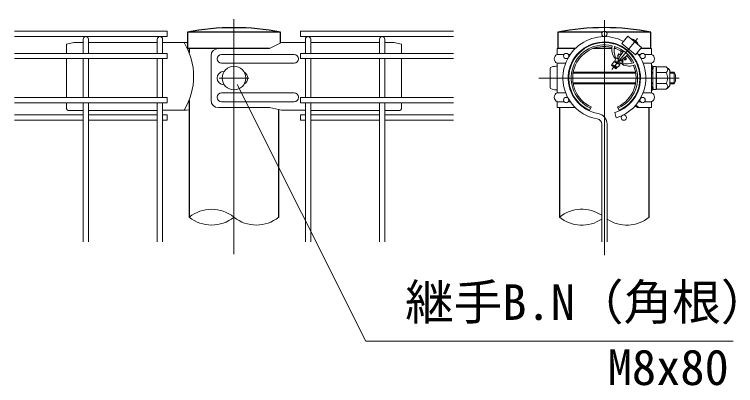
# Model space of a CAD drawing. Units: millimetres, scale not verified. Extents: x -4200 to 4200, y -2970 to 2970.
# Drawn here: x 2035 to 3009, y 1194 to 1696 of the extents above; entities that cross this region are included whole.
import ezdxf
from ezdxf.enums import TextEntityAlignment as Align

# ---------------------------------------------------------------- set-up
doc = ezdxf.new("R2010")
doc.units = ezdxf.units.MM
doc.header["$LTSCALE"] = 10
doc.linetypes.add('USER1', pattern=[50.8, 31.75, -6.35, 6.35, -6.35])
for name, color, linetype, lineweight in [('0-4_D-STR1', 1, 'Continuous', 25), ('0-5_D-BMK', 2, 'USER1', 13), ('0-6_D-STR-DIM', 7, 'Continuous', 13), ('0-9_D-STR3', 3, 'Continuous', 13), ('0-A_D-STR-TXT', 7, 'Continuous', 13), ('0-B_D-STR2', 7, 'Continuous', 13)]:
    doc.layers.add(name, color=color, linetype=linetype, lineweight=lineweight)
doc.styles.add('ＭＳ ゴシック', font='')
doc.styles.get('ＭＳ ゴシック').set_extended_font_data('MS Gothic')

msp = doc.modelspace()

# ---------------------------------------------------------------- linework, layer by layer
at = {"layer": '0-4_D-STR1'}
for p, q in [((2394.59, 1671.53), (2268.79, 1671.53)), ((2268.79, 1671.53), (2268.79, 1649.53)), ((2394.59, 1656.86), (2394.59, 1671.53)), ((2829.01, 1671.53), (2768.79, 1671.53)), ((2768.79, 1671.53), (2768.79, 1649.53)), ((2894.59, 1671.53), (2834.38, 1671.53)), ((2894.59, 1649.53), (2894.59, 1671.53)), ((2379.66, 1649.53), (2268.79, 1649.53)), ((2271.19, 1649.53), (2271.19, 1643.72)), ((2792.5, 1649.53), (2768.79, 1649.53)), ((2805.16, 1649.53), (2803.74, 1649.53)), ((2841.61, 1649.53), (2816.47, 1649.53)), ((2846.92, 1649.53), (2845.01, 1649.53)), ((2894.59, 1649.53), (2880.92, 1649.53)), ((2271.19, 1579.78), (2271.19, 1421.53)), ((2771.19, 1569.53), (2771.19, 1421.53)), ((2892.19, 1421.53), (2892.19, 1569.59)), ((2392.19, 1421.53), (2392.19, 1566.76))]:
    msp.add_line(p, q, dxfattribs=at)
for centre, radius, start, end in [((2331.69, 1349.07), 328.53, 78.96219, 101.03781), ((2831.69, 1352.67), 325, 78.84081, 101.15919)]:
    msp.add_arc(centre, radius, start, end, dxfattribs=at)
at = {"layer": '0-5_D-BMK'}
for p, q in [((2331.69, 1371.65), (2331.69, 1695.53)), ((2831.69, 1370.41), (2831.69, 1695.53)), ((2876.51, 1662.94), (2841.56, 1621.29)), ((2311.69, 1609.53), (2351.69, 1609.53)), ((2932.79, 1609.53), (2743.37, 1609.53))]:
    msp.add_line(p, q, dxfattribs=at)
at = {"layer": '0-6_D-STR-DIM'}
for centre, start, end in [((2301.44, 1384.21), 50.97549, 129.02451), ((2801.44, 1384.21), 56.30864, 129.02451), ((2301.44, 1458.85), 230.97549, 309.02451), ((2361.94, 1458.85), 230.97549, 309.02451), ((2801.44, 1458.85), 230.97549, 303.69136), ((2861.94, 1458.85), 236.30864, 309.02451)]:
    msp.add_arc(centre, 48.04, start, end, dxfattribs=at)
at = {"layer": '0-9_D-STR3'}
for p, q in [((2863.51, 1666.12), (2855.15, 1656.16)), ((2115.69, 1657.53), (2105.69, 1655.53)), ((2105.69, 1655.53), (2105.69, 1642.93)), ((2115.69, 1657.53), (2128.09, 1657.53)), ((2135.29, 1657.53), (2228.09, 1657.53)), ((2235.29, 1657.53), (2267.44, 1657.53)), ((2267.44, 1657.53), (2268.79, 1656.86)), ((2395.94, 1657.53), (2379.66, 1649.53)), ((2428.09, 1657.53), (2395.94, 1657.53)), ((2528.09, 1657.53), (2435.29, 1657.53)), ((2547.69, 1657.53), (2535.29, 1657.53)), ((2547.69, 1657.53), (2557.69, 1655.53)), ((2557.69, 1655.53), (2557.69, 1642.93)), ((2855.15, 1656.16), (2873.54, 1640.73)), ((2868.25, 1662.6), (2868.12, 1662.25)), ((2379.66, 1649.53), (2310.72, 1649.53)), ((2792.5, 1649.53), (2767.99, 1649.53)), ((2767.99, 1641.53), (2767.99, 1649.53)), ((2803.74, 1649.53), (2805.16, 1649.53)), ((2854.1, 1645.99), (2854.1, 1641.66)), ((2857.84, 1650.74), (2857.83, 1649.79)), ((2877.61, 1654.74), (2877.28, 1654.56)), ((2895.39, 1649.53), (2880.92, 1649.53)), ((2895.39, 1649.53), (2895.39, 1643.98)), ((2895.39, 1641.53), (2895.39, 1649.53)), ((2105.69, 1635.73), (2105.69, 1583.33)), ((2300.72, 1639.53), (2300.72, 1579.53)), ((2412.87, 1641.53), (2314.87, 1641.53)), ((2557.69, 1635.73), (2557.69, 1583.33)), ((2767.99, 1641.53), (2777.23, 1641.53)), ((2782.93, 1641.53), (2785.74, 1641.53)), ((2847.81, 1636.65), (2845.65, 1633.41)), ((2846.55, 1636.57), (2845.86, 1636.27)), ((2850.92, 1634.74), (2847.76, 1636.51)), ((2851.21, 1635.37), (2849.38, 1636.14)), ((2851.49, 1635.96), (2849.81, 1636.66)), ((2849.83, 1639.9), (2849.82, 1636.67)), ((2849.83, 1639.9), (2851.37, 1642.21)), ((2852.8, 1638.49), (2850.07, 1640.02)), ((2853.85, 1640.34), (2851.35, 1641.96)), ((2854.24, 1641), (2851.37, 1642.21)), ((2854.03, 1641.69), (2853.66, 1641.25)), ((2854.53, 1641.48), (2854.1, 1641.66)), ((2860.16, 1634.35), (2857.3, 1635.95)), ((2861.27, 1635.54), (2858.74, 1637.17)), ((2860.6, 1638.33), (2860.21, 1638.5)), ((2860.99, 1638.79), (2860.38, 1638.07)), ((2860.38, 1638.07), (2861.35, 1635.47)), ((2860.99, 1638.79), (2860.66, 1638.92)), ((2862.64, 1639.09), (2861, 1638.81)), ((2866.32, 1643.91), (2865.4, 1643.71)), ((2880.46, 1641.53), (2877.65, 1641.53)), ((2895.39, 1641.53), (2886.16, 1641.53)), ((2412.87, 1629.53), (2314.87, 1629.53)), ((2767.99, 1589.53), (2767.99, 1629.53)), ((2767.99, 1629.53), (2779.39, 1629.53)), ((2841.77, 1627.66), (2841.13, 1626.84)), ((2847.01, 1621.86), (2841.14, 1626.78)), ((2848.43, 1623.97), (2841.56, 1626.83)), ((2841.57, 1627.37), (2841.77, 1627.66)), ((2841.57, 1627.37), (2841.57, 1626.84)), ((2841.77, 1627.66), (2844.45, 1631.67)), ((2849.48, 1624.54), (2841.8, 1627.64)), ((2848.05, 1623.51), (2842.03, 1626.04)), ((2852.39, 1627.35), (2844.33, 1631.32)), ((2852.17, 1628.42), (2844.45, 1631.67)), ((2845.64, 1631.69), (2845.32, 1631.3)), ((2845.64, 1631.69), (2845.65, 1633.41)), ((2852.56, 1628.88), (2845.69, 1631.74)), ((2854.51, 1629.48), (2845.97, 1633.41)), ((2850.21, 1633.15), (2851.74, 1631.87)), ((2852.67, 1627.23), (2850.66, 1625.33)), ((2854.77, 1629.22), (2852.66, 1628.86)), ((2856.83, 1631.44), (2853.69, 1633.2)), ((2856.31, 1633.22), (2854.68, 1633.91)), ((2857.01, 1631.35), (2854.77, 1629.22)), ((2856.68, 1633.8), (2855.3, 1634.37)), ((2855.74, 1628.86), (2855.57, 1628.13)), ((2856.73, 1633.71), (2856.31, 1633.22)), ((2856.31, 1633.22), (2857.01, 1631.35)), ((2860.11, 1634.29), (2856.73, 1633.71)), ((2860.11, 1634.29), (2861.35, 1635.47)), ((2895.39, 1629.53), (2884, 1629.53)), ((2895.39, 1589.53), (2895.39, 1629.53)), ((2895.39, 1626.53), (2895.39, 1623.65)), ((2896.39, 1626.53), (2895.39, 1626.53)), ((2896.39, 1626.53), (2896.39, 1623.65)), ((2758.39, 1622.53), (2758.39, 1596.53)), ((2767.99, 1625.53), (2767.99, 1624.36)), ((2789.41, 1616.18), (2873.97, 1616.18)), ((2789.65, 1617.53), (2873.74, 1617.53)), ((2847.01, 1621.86), (2848.32, 1623.11)), ((2848.17, 1623.52), (2848.32, 1623.11)), ((2848.59, 1624.01), (2848.22, 1623.58)), ((2849.43, 1624.16), (2848.59, 1624.01)), ((2849.43, 1624.16), (2850.66, 1625.33)), ((2895.39, 1617.53), (2896.99, 1617.53)), ((2895.39, 1616.18), (2896.99, 1616.18)), ((2895.77, 1622.49), (2897.21, 1620.47)), ((2896.58, 1623.07), (2897.41, 1621.91)), ((2896.99, 1618.53), (2897.77, 1624.85)), ((2896.99, 1618.53), (2896.99, 1600.53)), ((2901.3, 1625.03), (2897.97, 1625.03)), ((2901.39, 1609.53), (2901.39, 1624.98)), ((2914.98, 1617.04), (2901.39, 1617.04)), ((2901.59, 1624.54), (2901.5, 1624.88)), ((2914.98, 1624.54), (2901.59, 1624.54)), ((2919.99, 1619.53), (2919.99, 1599.53)), ((2919.99, 1617.53), (2925.99, 1617.53)), ((2919.99, 1616.18), (2926.64, 1616.18)), ((2925.99, 1617.53), (2925.99, 1601.53)), ((2901.39, 1609.53), (2901.39, 1594.08)), ((2789.41, 1602.88), (2873.97, 1602.88)), ((2789.65, 1601.53), (2873.74, 1601.53)), ((2895.39, 1602.88), (2896.99, 1602.88)), ((2895.39, 1601.53), (2896.99, 1601.53)), ((2895.77, 1596.57), (2897.21, 1598.59)), ((2896.58, 1595.99), (2897.41, 1597.15)), ((2896.99, 1600.53), (2897.77, 1594.21)), ((2914.98, 1602.02), (2901.39, 1602.02)), ((2919.99, 1602.88), (2926.64, 1602.88)), ((2919.99, 1601.53), (2925.99, 1601.53)), ((2412.87, 1589.53), (2314.87, 1589.53)), ((2767.99, 1589.53), (2767.99, 1594.7)), ((2767.99, 1594.7), (2767.99, 1593.53)), ((2767.99, 1589.53), (2779.39, 1589.53)), ((2895.39, 1589.53), (2884, 1589.53)), ((2895.39, 1595.41), (2895.39, 1592.53)), ((2895.39, 1594.7), (2895.39, 1589.53)), ((2901.26, 1594.03), (2897.97, 1594.03)), ((2914.98, 1594.52), (2901.59, 1594.52)), ((2412.87, 1577.53), (2314.87, 1577.53)), ((2767.99, 1569.53), (2767.99, 1577.53)), ((2767.99, 1577.53), (2777.23, 1577.53)), ((2782.93, 1577.53), (2785.74, 1577.53)), ((2782.95, 1581.9), (2782.95, 1581.95)), ((2880.46, 1577.53), (2877.65, 1577.53)), ((2895.39, 1577.53), (2886.16, 1577.53)), ((2895.39, 1569.53), (2895.39, 1577.53)), ((2105.69, 1576.13), (2105.69, 1567.89)), ((2379.66, 1569.53), (2310.72, 1569.53)), ((2379.66, 1569.53), (2395.94, 1565.93)), ((2557.69, 1576.13), (2557.69, 1567.89)), ((2767.99, 1569.53), (2792.5, 1569.53)), ((2803.74, 1569.53), (2805.16, 1569.53)), ((2811.69, 1565.89), (2813.86, 1570.62)), ((2851.69, 1565.89), (2849.53, 1570.62)), ((2895.39, 1569.53), (2877.48, 1569.53)), ((2895.39, 1569.53), (2893.64, 1569.53)), ((2895.39, 1575.08), (2895.39, 1569.53)), ((2128.09, 1565.89), (2107.69, 1565.89)), ((2228.09, 1565.89), (2135.29, 1565.89)), ((2235.29, 1565.93), (2267.44, 1565.93)), ((2271.19, 1566.73), (2267.44, 1565.93)), ((2428.09, 1565.93), (2395.94, 1565.93)), ((2435.29, 1565.89), (2528.09, 1565.89)), ((2535.29, 1565.89), (2555.69, 1565.89))]:
    msp.add_line(p, q, dxfattribs=at)
for points in [[(2863.51, 1666.12), (2881.9, 1650.69), (2873.54, 1640.73)], [(2849.81, 1636.66), (2849.38, 1636.14), (2847.81, 1636.65)], [(2852.66, 1628.86), (2852.24, 1628.37), (2852.67, 1627.23)], [(2896.39, 1595.41), (2896.39, 1592.53), (2895.39, 1592.53)]]:
    msp.add_lwpolyline(points, dxfattribs=at)
msp.add_circle((2331.69, 1609.53), 16, dxfattribs=at)
for centre, radius, start, end in [((2189.96, 1611.75), 87.29, 328.33972, 31.66028), ((2831.69, 1609.53), 48, 294.62432, 245.37568), ((2865.11, 1649.36), 13.61, 20.1954, 79.8046), ((2310.72, 1639.53), 10, 90, 180), ((2831.69, 1609.53), 44.8, 76.51477, 245.37568), ((2831.69, 1609.53), 42.8, 76.39388, 245.37568), ((2861, 1648.44), 19.42, 166.14552, 218.81508), ((2884.51, 1647.64), 39.54, 173.19065, 196.25963), ((2831.69, 1609.53), 42.8, 54.62674, 71.81465), ((2831.69, 1609.53), 44.8, 27.59553, 72.40447), ((2908.56, 1608.13), 63.49, 143.32909, 156.79151), ((2314.87, 1635.53), 6, 90, 270), ((2412.87, 1635.53), 6, 270, 90), ((2770.49, 1635.53), 6.5, 112.61986, 247.38014), ((2816.97, 1684.99), 63.49, 303.20849, 316.67091), ((2831.69, 1609.53), 42.8, 28.18535, 45.37326), ((2892.89, 1635.53), 6.5, 292.61986, 67.38014), ((2831.69, 1609.53), 42.8, 294.62432, 23.60612), ((2831.69, 1609.53), 44.8, 294.62432, 23.48523), ((2864.93, 1645.15), 19.42, 241.18492, 293.85448), ((2860.05, 1668.16), 39.54, 263.74037, 286.80935), ((2317.87, 1609.53), 9, 90, 270), ((2341.16, 1609.53), 9, 300.04449, 59.95551), ((2897.39, 1623.65), 2, 180, 215.53768), ((2897.39, 1623.65), 1, 180, 215.53768), ((2896.39, 1619.89), 1, 33.43373, 35.53768), ((2897.97, 1624.83), 0.2, 90, 173), ((2901.3, 1624.83), 0.2, 15, 90), ((2891.63, 1620.79), 10.65, 339.37322, 22.7756), ((2859.88, 1609.53), 42.38, 0, 10.20031), ((2912.95, 1620.79), 4.27, 298.45309, 61.54691), ((2906.44, 1611.02), 16, 32.13463, 57.68315), ((2903.47, 1609.53), 13.75, 0, 33.09348), ((2910.99, 1609.53), 17, 331.92751, 28.07249), ((2859.88, 1609.53), 42.38, 349.79969, 0), ((2903.47, 1609.53), 13.75, 326.90652, 0), ((2896.39, 1599.17), 1, 324.46232, 326.56627), ((2891.63, 1598.27), 10.65, 337.2244, 20.62678), ((2912.95, 1598.27), 4.27, 298.45309, 61.54691), ((2906.44, 1608.04), 16, 302.31685, 327.86537), ((2314.87, 1583.53), 6, 90, 270), ((2412.87, 1583.53), 6, 270, 90), ((2770.49, 1583.53), 6.5, 112.61986, 247.38014), ((2892.89, 1583.53), 6.5, 292.61986, 67.38014), ((2897.39, 1595.41), 1, 144.46232, 180), ((2897.97, 1594.23), 0.2, 187, 270), ((2901.26, 1594.23), 0.2, 270, 337.2244), ((2310.72, 1579.53), 10, 180, 270), ((2776.67, 1583.53), 6.09, 348.40415, 350.0359), ((2107.69, 1567.89), 2, 180, 270), ((2555.69, 1567.89), 2, 270, 0), ((2878.51, 1575.53), 6.09, 213.34935, 260.27718), ((2880.44, 1575.53), 6.09, 198.30949, 260.27718)]:
    msp.add_arc(centre, radius, start, end, dxfattribs=at)
for centre, start_param, end_param in [((2767.99, 1622.53), 1.570796, 3.141593), ((2767.99, 1596.53), 3.141593, 4.712389)]:
    msp.add_ellipse(centre, major_axis=(9.6, 0), ratio=0.3125, start_param=start_param, end_param=end_param, dxfattribs=at)
at = {"layer": '0-A_D-STR-TXT'}
msp.add_lwpolyline([(3005.58, 1253.86), (2509.48, 1253.86), (2335.94, 1600.61)], dxfattribs=at)
at = {"layer": '0-B_D-STR2'}
for p, q in [((2035.29, 1672.73), (2241.69, 1672.73)), ((2035.29, 1665.53), (2241.69, 1665.53)), ((2241.69, 1672.73), (2241.69, 1665.53)), ((2628.09, 1672.73), (2421.69, 1672.73)), ((2421.69, 1672.73), (2421.69, 1665.53)), ((2628.09, 1665.53), (2421.69, 1665.53)), ((2128.09, 1642.93), (2128.09, 1661.93)), ((2135.29, 1642.93), (2135.29, 1661.93)), ((2228.09, 1642.93), (2228.09, 1661.93)), ((2235.29, 1642.93), (2235.29, 1661.93)), ((2428.09, 1642.93), (2428.09, 1661.93)), ((2435.29, 1642.93), (2435.29, 1661.93)), ((2528.09, 1642.93), (2528.09, 1661.93)), ((2535.29, 1642.93), (2535.29, 1661.93)), ((2035.29, 1642.93), (2241.69, 1642.93)), ((2035.29, 1635.73), (2241.69, 1635.73)), ((2128.09, 1583.33), (2128.09, 1635.73)), ((2135.29, 1583.33), (2135.29, 1635.73)), ((2228.09, 1583.33), (2228.09, 1635.73)), ((2235.29, 1583.33), (2235.29, 1635.73)), ((2241.69, 1642.93), (2241.69, 1635.73)), ((2628.09, 1642.93), (2421.69, 1642.93)), ((2421.69, 1642.93), (2421.69, 1635.73)), ((2628.09, 1635.73), (2421.69, 1635.73)), ((2428.09, 1583.33), (2428.09, 1635.73)), ((2435.29, 1583.33), (2435.29, 1635.73)), ((2528.09, 1583.33), (2528.09, 1635.73)), ((2535.29, 1583.33), (2535.29, 1635.73)), ((2035.29, 1583.33), (2241.69, 1583.33)), ((2241.69, 1583.33), (2241.69, 1576.13)), ((2628.09, 1583.33), (2421.69, 1583.33)), ((2421.69, 1583.33), (2421.69, 1576.13)), ((2035.29, 1576.13), (2241.69, 1576.13)), ((2128.09, 1388.2), (2128.09, 1576.13)), ((2135.29, 1388.2), (2135.29, 1576.13)), ((2228.09, 1388.2), (2228.09, 1576.13)), ((2235.29, 1388.2), (2235.29, 1576.13)), ((2628.09, 1576.13), (2421.69, 1576.13)), ((2428.09, 1388.2), (2428.09, 1576.13)), ((2435.29, 1388.2), (2435.29, 1576.13)), ((2528.09, 1388.2), (2528.09, 1576.13)), ((2535.29, 1388.2), (2535.29, 1576.13)), ((2035.29, 1559.62), (2128.09, 1559.62)), ((2135.29, 1559.62), (2228.09, 1559.62)), ((2235.29, 1559.62), (2241.69, 1559.62)), ((2241.69, 1559.62), (2241.69, 1552.42)), ((2428.09, 1559.62), (2421.69, 1559.62)), ((2421.69, 1559.62), (2421.69, 1552.42)), ((2528.09, 1559.62), (2435.29, 1559.62)), ((2628.09, 1559.62), (2535.29, 1559.62)), ((2845.64, 1562.76), (2847.7, 1555.86)), ((2035.29, 1552.42), (2128.09, 1552.42)), ((2135.29, 1552.42), (2228.09, 1552.42)), ((2235.29, 1552.42), (2241.69, 1552.42)), ((2428.09, 1552.42), (2421.69, 1552.42)), ((2528.09, 1552.42), (2435.29, 1552.42)), ((2628.09, 1552.42), (2535.29, 1552.42)), ((2828.09, 1388.2), (2828.09, 1547.26)), ((2835.29, 1388.2), (2835.29, 1547.26))]:
    msp.add_line(p, q, dxfattribs=at)
for centre in [(2831.69, 1669.13), (2780.08, 1639.33), (2883.31, 1639.33), (2780.08, 1579.73), (2883.31, 1579.73), (2857.93, 1556.02)]:
    msp.add_circle(centre, 3.6, dxfattribs=at)
for centre, radius, start, end in [((2131.69, 1661.93), 3.6, 0, 180), ((2231.69, 1661.93), 3.6, 0, 180), ((2431.69, 1661.93), 3.6, 0, 180), ((2531.69, 1661.93), 3.6, 0, 180), ((2831.69, 1609.53), 56, 62.37363, 260.16066), ((2831.69, 1609.53), 48.8, 286.60421, 260.16066), ((2831.69, 1609.53), 56, 286.60421, 37.62637), ((2820.89, 1547.26), 14.4, 0, 80.16066), ((2820.89, 1547.26), 7.2, 0, 80.16066)]:
    msp.add_arc(centre, radius, start, end, dxfattribs=at)

# ---------------------------------------------------------------- texts
at = {"layer": '0-A_D-STR-TXT', "style": 'ＭＳ ゴシック'}
for s, p in [('継手B.N（角根）', (2562.69, 1268.35)), ('M8x80', (2836.12, 1180.32))]:
    msp.add_text(s, height=48.09, dxfattribs=at).set_placement(p, align=Align.BOTTOM_LEFT)

doc.saveas('drawing.dxf')
